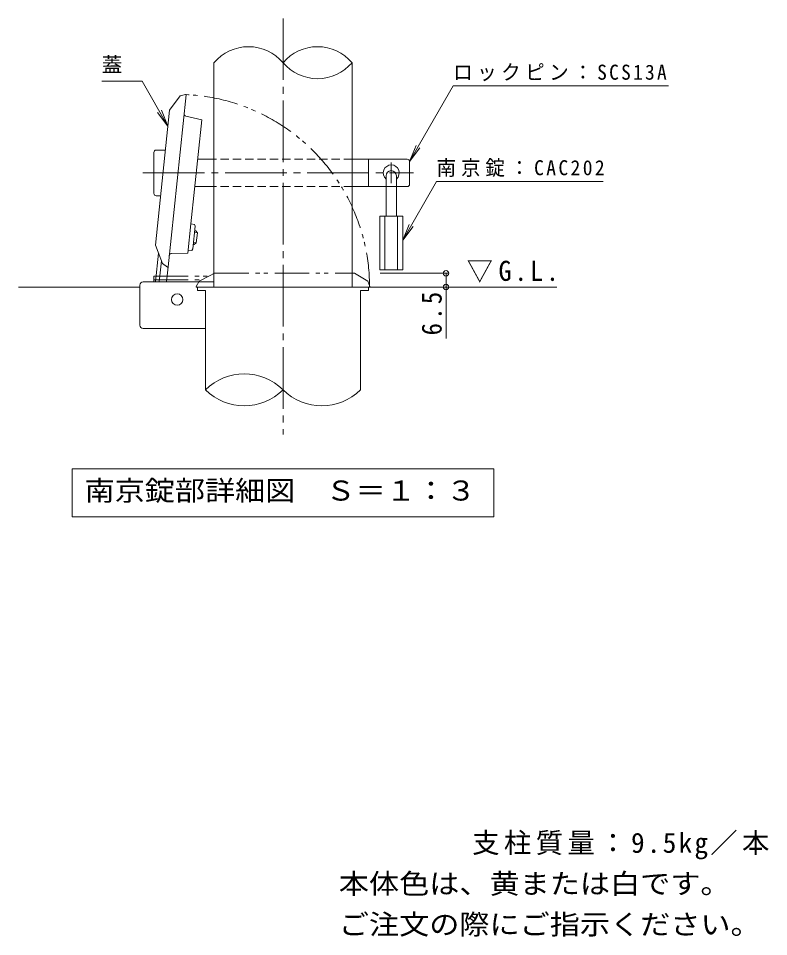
# Model space of a CAD drawing. Units: millimetres on the paper, enlarged 10 times, with parts at other scales. Extents: x -1585 to 1820, y -1363 to 771.
# Drawn here: x 724 to 1820, y -1112 to 229 of the extents above; entities that cross this region are included whole.
import ezdxf
from ezdxf.enums import TextEntityAlignment as Align

# ---------------------------------------------------------------- set-up
doc = ezdxf.new("R2010")
doc.units = ezdxf.units.MM
doc.header["$LTSCALE"] = 10
doc.header["$PDMODE"] = 32
doc.header["$PDSIZE"] = 8
for name, pattern in [('CHAIN1', [8, 5, -1, 1, -1]), ('CHAIN2', [12, 9, -1, 1, -1]), ('DASHED1', [1.8, 1.2, -0.6]), ('DOUBLE_CHAIN1', [8.8, 5, -1, 0.6, -0.6, 0.6, -1])]:
    doc.linetypes.add(name, pattern=pattern)
for name, color, linetype, lineweight in [('D-0_通り芯', 4, 'Continuous', 9), ('D-1_躯体', 3, 'Continuous', 9), ('D-4_文字', 7, 'Continuous', 9), ('D-5_建具', 7, 'Continuous', 9), ('D-6_間仕切', 7, 'Continuous', 9), ('D-9_記号', 7, 'Continuous', 9), ('D-A_インテリア', 2, 'Continuous', 9), ('D-B_衛生陶器', 2, 'Continuous', 9), ('D-E_見え係り', 4, 'Continuous', 9)]:
    doc.layers.add(name, color=color, linetype=linetype, lineweight=lineweight)
doc.layers.add('F-5_F-5ﾚｲﾔ', color=2, linetype='Continuous')
doc.styles.add('ＭＳ ゴシック', font='')
doc.styles.get('ＭＳ ゴシック').set_extended_font_data('MS Gothic')

msp = doc.modelspace()

# ---------------------------------------------------------------- linework, layer by layer
at = {"layer": 'D-0_通り芯', "color": 7, "linetype": 'CHAIN2'}
for p, q in [((1111.06, 229.26), (1111.06, -378.43)), ((906.45, 3.61), (1301.8, 3.61))]:
    msp.add_line(p, q, dxfattribs=at)
at = {"layer": 'D-0_通り芯'}
for p, q in [((943.14, -133.74), (969.55, 117.58)), ((960.76, 116.13), (945.39, 94.98)), ((968.71, 118.3), (960.76, 116.13)), ((924.68, -102.04), (945.39, 94.98)), ((969.23, 86.56), (992.53, 81.12)), ((924.68, -102.04), (928.63, -112.31)), ((948.15, -113.94), (972.08, -113.47)), ((986.06, -163.06), (986.06, -168.06)), ((986.06, -163.06), (1235.31, -163.06)), ((986.06, -168.06), (997.73, -168.06)), ((997.73, -168.06), (997.73, -313.29)), ((1224.4, -168.06), (1236.06, -168.06)), ((1224.4, -168.06), (1224.4, -313.29)), ((1236.06, -163.06), (1236.06, -168.06)), ((1236.06, -163.06), (1236.06, -168.06))]:
    msp.add_line(p, q, dxfattribs=at)
at = {"layer": 'D-0_通り芯', "linetype": 'DOUBLE_CHAIN1'}
for p, q in [((1011.04, -143.06), (1004.51, -146.39)), ((1011.04, -143.06), (1215.3, -143.06)), ((984.71, -163.06), (1237.42, -163.06))]:
    msp.add_line(p, q, dxfattribs=at)
at = {"layer": 'D-0_通り芯'}
msp.add_lwpolyline([(992.53, 81.12), (976.56, -70.86), (976.54, -71.04)], dxfattribs=at)
at = {"layer": 'D-0_通り芯', "linetype": 'DOUBLE_CHAIN1'}
for points in [[(1004.51, -146.39), (988.67, -154.47), (984.09, -162.15)], [(1238.04, -162.15), (1235.06, -154.47), (1215.3, -143.06)]]:
    msp.add_lwpolyline(points, dxfattribs=at)
at = {"layer": 'D-0_通り芯'}
for centre, radius, start, end in [((968.89, 117.65), 0.667, 354, 105.20602), ((969.98, 89.8), 3.33, 174, 256.87498), ((948.22, -117.28), 3.33, 91.12502, 174), ((942.47, -133.67), 0.667, 242.79398, 354), ((984.71, -162.39), 0.667, 158.79398, 270), ((1054.4, -370.44), 80.48, 45.23975, 134.76025), ((1054.4, -256.15), 80.48, 225.23975, 314.76025), ((1167.73, -256.15), 80.48, 225.23975, 314.76025)]:
    msp.add_arc(centre, radius, start, end, dxfattribs=at)
at = {"layer": 'D-0_通り芯', "linetype": 'DOUBLE_CHAIN1'}
for centre, radius, start, end in [((956.07, -163.06), 281.35, 0, 87.23974), ((1237.42, -162.39), 0.667, 270, 21.20602)]:
    msp.add_arc(centre, radius, start, end, dxfattribs=at)
at = {"layer": 'D-1_躯体'}
for p, q in [((1010.23, -163.06), (1010.23, 164.53)), ((1211.9, -163.06), (1211.9, 164.53)), ((901.9, -218.72), (901.9, -160.39)), ((906.9, -155.39), (1010.23, -155.39)), ((906.9, -223.72), (997.73, -223.72))]:
    msp.add_line(p, q, dxfattribs=at)
at = {"layer": 'D-1_躯体', "color": 4}
for p, q in [((976.54, -71.04), (972.08, -113.47)), ((928.63, -112.31), (935.01, -128.91)), ((935.01, -128.91), (942.17, -134.27))]:
    msp.add_line(p, q, dxfattribs=at)
at = {"layer": 'D-1_躯体'}
for centre, radius, start, end in [((1060.65, 121.73), 66.14, 40.32968, 139.67032), ((1161.48, 121.73), 66.14, 40.32968, 139.67032), ((1161.48, 207.33), 66.14, 220.32968, 319.67032), ((906.9, -160.39), 5, 90, 180), ((906.9, -218.72), 5, 180, 270)]:
    msp.add_arc(centre, radius, start, end, dxfattribs=at)
at = {"layer": 'D-4_文字'}
for p, q in [((1352.19, -143.06), (1253.13, -143.06)), ((1349.19, -143.06), (1349.19, -238.29)), ((1352.19, -163.06), (1275.26, -163.06))]:
    msp.add_line(p, q, dxfattribs=at)
for p in [(1349.19, -143.06), (1349.19, -163.06)]:
    msp.add_point(p, dxfattribs=at)
at = {"layer": 'D-5_建具'}
for p, q in [((905.14, 137.49), (846.34, 137.49)), ((942.97, 71.97), (905.14, 137.49)), ((1295.83, 20.28), (1359.61, 130.74)), ((1359.61, 130.74), (1673.98, 130.74)), ((942.97, 71.97), (933.4, 95.06)), ((942.97, 71.97), (927.75, 91.8)), ((1295.83, 20.28), (1305.4, 43.37)), ((1295.83, 20.28), (1311.05, 40.11)), ((1285.83, -94.75), (1295.4, -71.66)), ((1285.83, -94.75), (1301.05, -74.92)), ((803.06, -428.79), (1419.06, -428.79)), ((803.06, -428.79), (803.06, -498.79)), ((1419.06, -428.79), (1419.06, -498.79)), ((803.06, -498.79), (1419.06, -498.79))]:
    msp.add_line(p, q, dxfattribs=at)
msp.add_lwpolyline([(1285.83, -94.75), (1335.33, -9.13), (1578.93, -9.13)], dxfattribs=at)
at = {"layer": 'D-6_間仕切'}
for p, q in [((922.5, -26.39), (922.5, 33.61)), ((925.83, 36.94), (939.29, 36.94)), ((1010.23, 23.61), (986.49, 23.61)), ((1292.5, 23.61), (1211.9, 23.61)), ((1235.83, 23.61), (1235.83, -16.39)), ((1295.83, 20.28), (1295.83, -13.06)), ((1010.23, -16.39), (982.28, -16.39)), ((1292.5, -16.39), (1211.9, -16.39)), ((932.28, -29.72), (925.83, -29.72))]:
    msp.add_line(p, q, dxfattribs=at)
at = {"layer": 'D-6_間仕切', "linetype": 'DASHED1'}
for p, q in [((1211.9, 23.61), (1010.23, 23.61)), ((1211.9, -16.39), (1010.23, -16.39))]:
    msp.add_line(p, q, dxfattribs=at)
at = {"layer": 'D-6_間仕切', "linetype": 'CHAIN1'}
msp.add_line((1269.17, 18.66), (1269.17, -11.54), dxfattribs=at)
at = {"layer": 'D-6_間仕切', "color": 2}
for p, q in [((985.91, -83.92), (981.93, -83.51)), ((983.54, -80.99), (982.21, -80.85)), ((983.54, -80.99), (985.91, -83.92)), ((984.38, -98.51), (985.91, -83.92)), ((981.45, -100.88), (980.12, -100.74)), ((984.38, -98.51), (980.4, -98.09)), ((981.45, -100.88), (984.38, -98.51)), ((924.77, -155.39), (929.16, -113.68))]:
    msp.add_line(p, q, dxfattribs=at)
at = {"layer": 'D-6_間仕切', "color": 2, "linetype": 'DOUBLE_CHAIN1'}
for q in [(1003.2, -147.06), (922.36, -155.39)]:
    msp.add_line((922.36, -147.06), q, dxfattribs=at)
at = {"layer": 'D-6_間仕切', "color": 6, "lineweight": 5}
for p, q in [((901.9, -163.06), (724.47, -163.06)), ((1235.31, -163.06), (1511.08, -163.06))]:
    msp.add_line(p, q, dxfattribs=at)
at = {"layer": 'D-6_間仕切'}
for centre, radius, start, end in [((925.83, 33.61), 3.33, 90, 180), ((1269.17, 3.61), 11.67, 310.00473, 229.99223), ((1292.5, 20.28), 3.33, 0, 90), ((1292.5, -13.06), 3.33, 270, 0), ((925.83, -26.39), 3.33, 180, 270)]:
    msp.add_arc(centre, radius, start, end, dxfattribs=at)
at = {"layer": 'D-9_記号'}
for p, q in [((930.13, -155.39), (933.37, -124.64)), ((940.86, -155.39), (943.14, -133.74))]:
    msp.add_line(p, q, dxfattribs=at)
at = {"layer": 'D-9_記号', "linetype": 'DOUBLE_CHAIN1'}
msp.add_line((922.36, -152.39), (992.74, -152.39), dxfattribs=at)
at = {"layer": 'D-A_インテリア'}
for p, q in [((1261.67, -0.56), (1261.67, -59.72)), ((1276.67, -0.56), (1276.67, -59.72)), ((1252.5, -59.72), (1285.83, -59.72)), ((1260, -59.72), (1260, -138.06)), ((1278.33, -59.72), (1278.33, -138.06)), ((1285.83, -59.72), (1285.83, -138.06))]:
    msp.add_line(p, q, dxfattribs=at)
msp.add_lwpolyline([(1252.5, -59.72), (1252.5, -138.06), (1285.83, -138.06)], dxfattribs=at)
msp.add_arc((1269.17, -0.56), 7.5, 0, 180, dxfattribs=at)
at = {"layer": 'D-B_衛生陶器'}
for p, q in [((981.73, -71.59), (976.54, -71.04)), ((982.91, -74.22), (979.42, -107.37)), ((982.91, -74.22), (981.73, -71.59)), ((977.73, -109.71), (972.53, -109.16)), ((979.42, -107.37), (977.73, -109.71))]:
    msp.add_line(p, q, dxfattribs=at)
at = {"layer": 'D-E_見え係り'}
msp.add_circle((956.56, -181.39), 8.33, dxfattribs=at)

# ---------------------------------------------------------------- texts
at = {"layer": 'D-4_文字', "color": 2, "insert": (1379.4, -156.72), "char_height": 29.33, "attachment_point": 7, "style": 'ＭＳ ゴシック'}
msp.add_mtext('\\T1.22;\\W0.95;▽G.L.', dxfattribs=at)
at = {"layer": 'D-4_文字', "color": 2, "insert": (1343.27, -233.69), "char_height": 29.33, "attachment_point": 7, "rotation": 90, "style": 'ＭＳ ゴシック'}
msp.add_mtext('\\T1.27;\\W0.9;6.5', dxfattribs=at)
at = {"layer": 'D-5_建具', "style": 'ＭＳ ゴシック'}
msp.add_text('蓋', height=21.99, dxfattribs=at).set_placement((846.34, 144.16), align=Align.BOTTOM_LEFT)
at = {"layer": 'D-5_建具', "color": 2, "style": 'ＭＳ ゴシック', "width": 1.1}
msp.add_text('南京錠部詳細図\u3000Ｓ＝１：３', height=29.33, dxfattribs=at).set_placement((821.06, -483.79), align=Align.BOTTOM_LEFT)
at = {"layer": 'D-5_建具', "char_height": 21.99, "attachment_point": 7, "style": 'ＭＳ ゴシック'}
for s, insert in [('\\T1.23;\\W0.95;ロックピン：SCS13A', (1359.61, 137.4)), ('\\T1.25;\\W0.95;南京錠：CAC202', (1335.33, -2.46))]:
    msp.add_mtext(s, dxfattribs=dict(at, insert=insert))
at = {"layer": 'F-5_F-5ﾚｲﾔ', "style": 'ＭＳ ゴシック', "width": 1.1}
for s, p in [('本体色は、黄または白です。', (1192.64, -1057.84)), ('ご注文の際にご指示ください。', (1192.64, -1117.31))]:
    msp.add_text(s, height=29.33, dxfattribs=at).set_placement(p, align=Align.BOTTOM_LEFT)
at = {"layer": 'F-5_F-5ﾚｲﾔ', "insert": (1387.34, -999.01), "char_height": 29.33, "attachment_point": 7, "style": 'ＭＳ ゴシック'}
msp.add_mtext('\\T1.16;支柱質量：9.5kg／本', dxfattribs=at)

doc.saveas('drawing.dxf')
